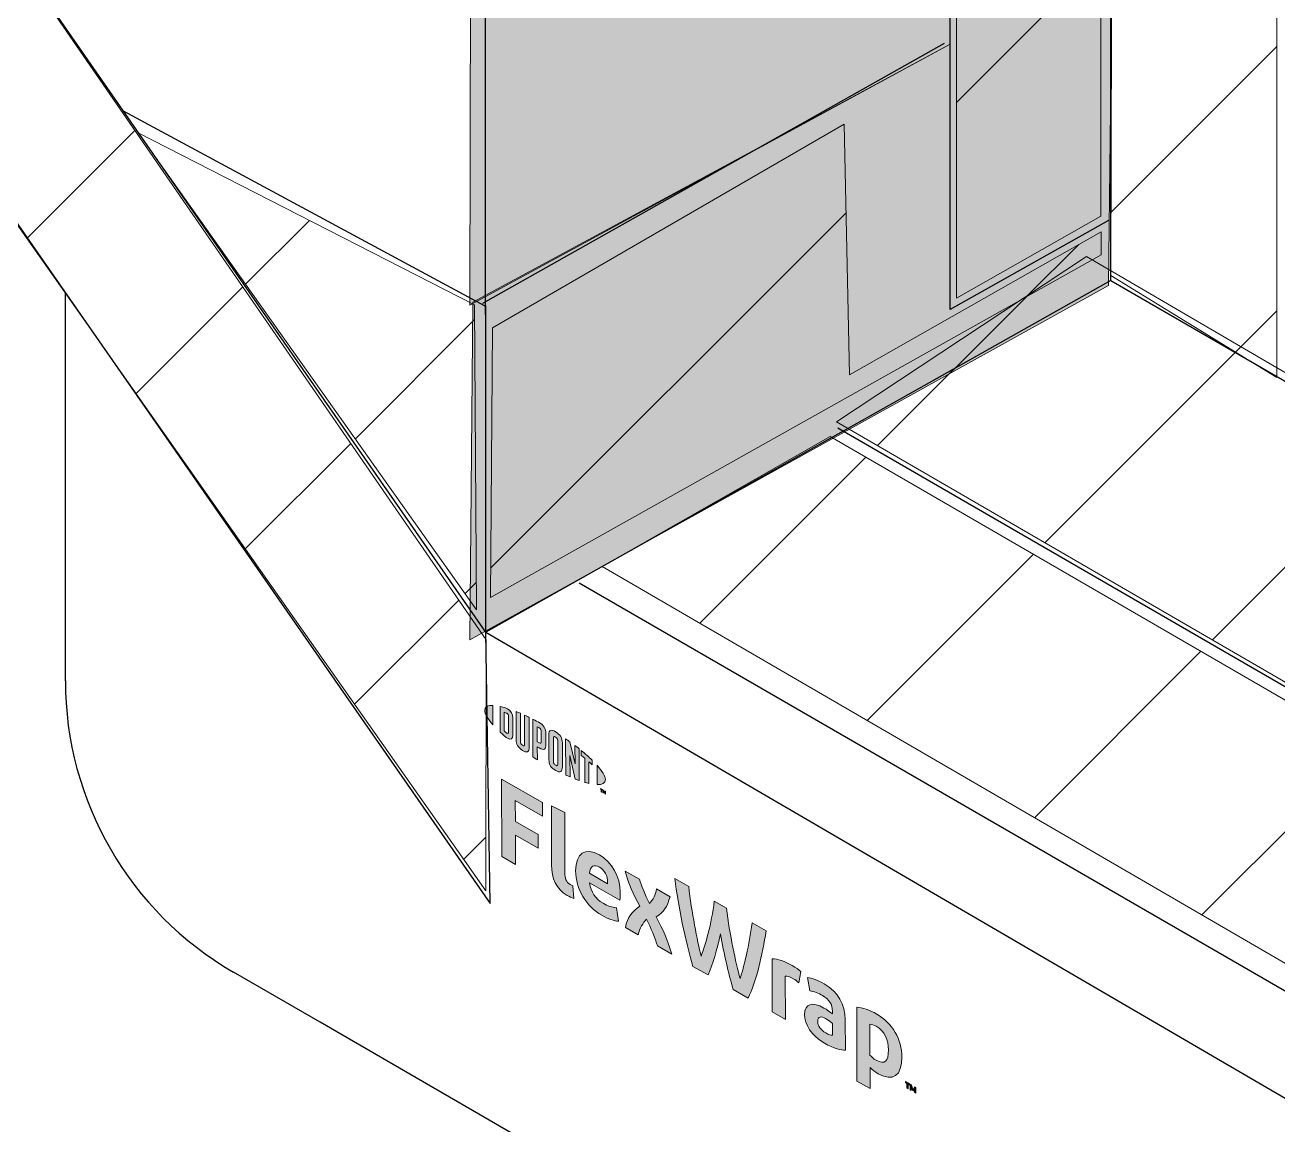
# Model space of a CAD drawing. Extents: x -1279 to 5791, y -3809 to 1769.
# Drawn here: x 4309.8 to 4376.8, y -2836.9 to -2778.1 of the extents above; entities that cross this region are included whole.
import ezdxf

# ---------------------------------------------------------------- set-up
doc = ezdxf.new("R2010")
doc.units = 0
doc.header["$MEASUREMENT"] = 0
for name, color, linetype, lineweight in [('G-ANNO-TTLB', 7, 'Continuous', 0), ('Layer 12', 7, 'Continuous', 0), ('TYVEK', 7, 'Continuous', 0)]:
    doc.layers.add(name, color=color, linetype=linetype, lineweight=lineweight)
pattern_1 = [(45, (0, 0), (-7.071067, 7.071069), [])]

# ---------------------------------------------------------------- blocks, each defined once
blk = doc.blocks.new('Block_142')
at = {"layer": 'TYVEK', "color": 4, "lineweight": 25, "true_color": 0x00ffff}
for points in [[(4354.177, -2781.933)], [(4334.355, -2793.095)]]:
    blk.add_lwpolyline(points, dxfattribs=at)
blk = doc.blocks.new('Block_143')
at = {"layer": 'TYVEK', "color": 4, "lineweight": 25, "true_color": 0x00ffff}
for points in [[(4367.816, -2788.654)], [(4354.177, -2796.335)]]:
    blk.add_lwpolyline(points, dxfattribs=at)
blk = doc.blocks.new('Block_161')
at = {"layer": 'TYVEK', "color": 4, "lineweight": 25, "true_color": 0x00ffff}
blk.add_lwpolyline([(4354.177, -2796.336)], dxfattribs=at)
blk = doc.blocks.new('Block_236')
at = {"layer": 'TYVEK', "true_color": 0x003b71, "transparency": 33554687}
h = blk.add_hatch(color=156, dxfattribs=at)
h.dxf.hatch_style = 2
edge = h.paths.add_edge_path()
edge.add_spline(control_points=[(4335.253, -2822.549), (4335.253, -2822.549), (4335.243, -2818.408), (4335.243, -2818.408), (4335.243, -2818.408), (4337.429, -2819.663), (4337.429, -2819.663), (4337.429, -2819.663), (4337.431, -2820.384), (4337.431, -2820.384), (4337.431, -2820.384), (4335.979, -2819.551), (4335.979, -2819.551), (4335.979, -2819.551), (4335.981, -2820.675), (4335.981, -2820.675), (4335.981, -2820.675), (4337.202, -2821.376), (4337.202, -2821.376), (4337.202, -2821.376), (4337.204, -2822.097), (4337.204, -2822.097), (4337.204, -2822.097), (4335.983, -2821.396), (4335.983, -2821.396), (4335.983, -2821.396), (4335.987, -2822.97), (4335.987, -2822.97), (4335.987, -2822.97), (4335.253, -2822.549), (4335.253, -2822.549)], knot_values=[0, 0, 0, 0, 1, 1, 1, 2, 2, 2, 3, 3, 3, 4, 4, 4, 5, 5, 5, 6, 6, 6, 7, 7, 7, 8, 8, 8, 9, 9, 9, 10, 10, 10, 10], degree=3, periodic=0)
h = blk.add_hatch(color=156, dxfattribs=at)
h.dxf.hatch_style = 2
edge = h.paths.add_edge_path()
edge.add_spline(control_points=[(4338.626, -2823.392), (4338.627, -2823.712), (4338.699, -2823.925), (4338.905, -2824.042), (4338.956, -2824.072), (4339.007, -2824.095), (4339.053, -2824.11), (4339.053, -2824.11), (4339.106, -2824.784), (4339.106, -2824.784), (4339.009, -2824.752), (4338.85, -2824.684), (4338.747, -2824.625), (4338.157, -2824.287), (4337.92, -2823.708), (4337.918, -2822.998), (4337.918, -2822.998), (4337.911, -2819.839), (4337.911, -2819.839), (4337.911, -2819.839), (4338.619, -2820.198), (4338.619, -2820.198), (4338.619, -2820.198), (4338.626, -2823.392), (4338.626, -2823.392)], knot_values=[0, 0, 0, 0, 1, 1, 1, 2, 2, 2, 3, 3, 3, 4, 4, 4, 5, 5, 5, 6, 6, 6, 7, 7, 7, 8, 8, 8, 8], degree=3, periodic=0)
h = blk.add_hatch(color=156, dxfattribs=at)
h.dxf.hatch_style = 2
edge = h.paths.add_edge_path()
edge.add_spline(control_points=[(4339.938, -2823.442), (4339.938, -2823.442), (4340.913, -2824.002), (4340.913, -2824.002), (4340.913, -2824.002), (4340.913, -2823.931), (4340.913, -2823.931), (4340.912, -2823.6), (4340.757, -2823.269), (4340.475, -2823.107), (4340.178, -2822.936), (4339.983, -2823.067), (4339.938, -2823.442)], knot_values=[0, 0, 0, 0, 1, 1, 1, 2, 2, 2, 3, 3, 3, 4, 4, 4, 4], degree=3, periodic=0)
edge = h.paths.add_edge_path()
edge.add_spline(control_points=[(4341.497, -2826.003), (4341.271, -2825.992), (4340.938, -2825.883), (4340.599, -2825.689), (4339.773, -2825.214), (4339.207, -2824.287), (4339.205, -2823.305), (4339.203, -2822.365), (4339.719, -2822.023), (4340.474, -2822.456), (4341.146, -2822.842), (4341.588, -2823.645), (4341.59, -2824.438), (4341.59, -2824.616), (4341.581, -2824.763), (4341.571, -2824.876), (4341.571, -2824.876), (4339.949, -2823.945), (4339.949, -2823.945), (4340.017, -2824.457), (4340.259, -2824.808), (4340.669, -2825.044), (4340.921, -2825.188), (4341.162, -2825.261), (4341.382, -2825.282), (4341.382, -2825.282), (4341.497, -2826.003), (4341.497, -2826.003)], knot_values=[0, 0, 0, 0, 1, 1, 1, 2, 2, 2, 3, 3, 3, 4, 4, 4, 5, 5, 5, 6, 6, 6, 7, 7, 7, 8, 8, 8, 9, 9, 9, 9], degree=3, periodic=0)
h = blk.add_hatch(color=156, dxfattribs=at)
h.dxf.hatch_style = 2
edge = h.paths.add_edge_path()
edge.add_spline(control_points=[(4342.637, -2825.204), (4342.292, -2824.569), (4342.019, -2824.005), (4341.859, -2823.322), (4341.859, -2823.322), (4342.623, -2823.761), (4342.623, -2823.761), (4342.691, -2824.066), (4342.917, -2824.597), (4343.144, -2825.064), (4343.333, -2824.848), (4343.496, -2824.593), (4343.531, -2824.282), (4343.531, -2824.282), (4344.249, -2824.695), (4344.249, -2824.695), (4344.118, -2825.233), (4343.893, -2825.536), (4343.509, -2825.77), (4343.88, -2826.461), (4344.132, -2827.02), (4344.344, -2827.768), (4344.344, -2827.768), (4343.58, -2827.329), (4343.58, -2827.329), (4343.471, -2826.936), (4343.214, -2826.345), (4342.997, -2825.896), (4342.803, -2826.109), (4342.619, -2826.358), (4342.548, -2826.737), (4342.548, -2826.737), (4341.861, -2826.342), (4341.861, -2826.342), (4341.988, -2825.801), (4342.228, -2825.466), (4342.637, -2825.204)], knot_values=[0, 0, 0, 0, 1, 1, 1, 2, 2, 2, 3, 3, 3, 4, 4, 4, 5, 5, 5, 6, 6, 6, 7, 7, 7, 8, 8, 8, 9, 9, 9, 10, 10, 10, 11, 11, 11, 12, 12, 12, 12], degree=3, periodic=0)
h = blk.add_hatch(color=156, dxfattribs=at)
h.dxf.hatch_style = 2
edge = h.paths.add_edge_path()
edge.add_spline(control_points=[(4348.638, -2826.098), (4348.638, -2826.098), (4349.387, -2826.528), (4349.387, -2826.528), (4349.196, -2827.794), (4348.861, -2829.227), (4348.428, -2830.112), (4348.428, -2830.112), (4347.622, -2829.65), (4347.622, -2829.65), (4347.369, -2828.766), (4347.141, -2827.767), (4346.949, -2826.688), (4346.756, -2827.546), (4346.538, -2828.289), (4346.283, -2828.881), (4346.283, -2828.881), (4345.478, -2828.419), (4345.478, -2828.419), (4345.065, -2827.047), (4344.696, -2825.211), (4344.503, -2823.724), (4344.503, -2823.724), (4345.247, -2824.151), (4345.247, -2824.151), (4345.409, -2825.491), (4345.7, -2827.057), (4345.912, -2827.87), (4346.131, -2827.305), (4346.471, -2826.142), (4346.617, -2824.937), (4346.617, -2824.937), (4347.274, -2825.314), (4347.274, -2825.314), (4347.431, -2826.692), (4347.767, -2828.244), (4347.995, -2829.066), (4348.198, -2828.492), (4348.487, -2827.258), (4348.638, -2826.098)], knot_values=[0, 0, 0, 0, 1, 1, 1, 2, 2, 2, 3, 3, 3, 4, 4, 4, 5, 5, 5, 6, 6, 6, 7, 7, 7, 8, 8, 8, 9, 9, 9, 10, 10, 10, 11, 11, 11, 12, 12, 12, 13, 13, 13, 13], degree=3, periodic=0)
h = blk.add_hatch(color=156, dxfattribs=at)
h.dxf.hatch_style = 2
edge = h.paths.add_edge_path()
edge.add_spline(control_points=[(4350.78, -2828.373), (4350.965, -2828.479), (4351.139, -2828.603), (4351.242, -2828.691), (4351.242, -2828.691), (4351.141, -2829.301), (4351.141, -2829.301), (4351.054, -2829.215), (4350.946, -2829.142), (4350.838, -2829.08), (4350.648, -2828.971), (4350.52, -2828.939), (4350.413, -2828.936), (4350.413, -2828.936), (4350.418, -2831.255), (4350.418, -2831.255), (4350.418, -2831.255), (4349.71, -2830.848), (4349.71, -2830.848), (4349.71, -2830.848), (4349.703, -2828.015), (4349.703, -2828.015), (4349.98, -2828.014), (4350.411, -2828.161), (4350.78, -2828.373)], knot_values=[0, 0, 0, 0, 1, 1, 1, 2, 2, 2, 3, 3, 3, 4, 4, 4, 5, 5, 5, 6, 6, 6, 7, 7, 7, 8, 8, 8, 8], degree=3, periodic=0)
h = blk.add_hatch(color=156, dxfattribs=at)
h.dxf.hatch_style = 2
edge = h.paths.add_edge_path()
edge.add_spline(control_points=[(4352.936, -2832.104), (4352.936, -2832.104), (4352.934, -2831.471), (4352.934, -2831.471), (4352.816, -2831.373), (4352.693, -2831.285), (4352.57, -2831.214), (4352.334, -2831.079), (4352.149, -2831.079), (4352.15, -2831.357), (4352.151, -2831.606), (4352.305, -2831.824), (4352.577, -2831.98), (4352.731, -2832.069), (4352.859, -2832.107), (4352.936, -2832.104)], knot_values=[0, 0, 0, 0, 1, 1, 1, 2, 2, 2, 3, 3, 3, 4, 4, 4, 5, 5, 5, 5], degree=3, periodic=0)
edge = h.paths.add_edge_path()
edge.add_spline(control_points=[(4352.506, -2832.525), (4351.804, -2832.121), (4351.449, -2831.522), (4351.447, -2830.989), (4351.446, -2830.404), (4351.861, -2830.299), (4352.476, -2830.646), (4352.62, -2830.729), (4352.805, -2830.859), (4352.933, -2830.956), (4352.933, -2830.956), (4352.933, -2830.814), (4352.933, -2830.814), (4352.932, -2830.453), (4352.752, -2830.179), (4352.408, -2829.981), (4352.182, -2829.852), (4351.941, -2829.755), (4351.731, -2829.734), (4351.731, -2829.734), (4351.601, -2829.022), (4351.601, -2829.022), (4351.822, -2829.042), (4352.175, -2829.174), (4352.488, -2829.354), (4353.243, -2829.787), (4353.618, -2830.463), (4353.62, -2831.262), (4353.62, -2831.262), (4353.624, -2832.906), (4353.624, -2832.906), (4353.414, -2832.91), (4353.019, -2832.819), (4352.506, -2832.525)], knot_values=[0, 0, 0, 0, 1, 1, 1, 2, 2, 2, 3, 3, 3, 4, 4, 4, 5, 5, 5, 6, 6, 6, 7, 7, 7, 8, 8, 8, 9, 9, 9, 10, 10, 10, 11, 11, 11, 11], degree=3, periodic=0)
h = blk.add_hatch(color=156, dxfattribs=at)
h.dxf.hatch_style = 2
edge = h.paths.add_edge_path()
edge.add_spline(control_points=[(4355.27, -2833.438), (4355.721, -2833.697), (4355.931, -2833.498), (4355.929, -2832.889), (4355.928, -2832.357), (4355.732, -2831.89), (4355.265, -2831.622), (4355.137, -2831.548), (4355.045, -2831.525), (4354.937, -2831.51), (4354.937, -2831.51), (4354.941, -2833.166), (4354.941, -2833.166), (4355.039, -2833.27), (4355.121, -2833.352), (4355.27, -2833.438)], knot_values=[0, 0, 0, 0, 1, 1, 1, 2, 2, 2, 3, 3, 3, 4, 4, 4, 5, 5, 5, 5], degree=3, periodic=0)
edge = h.paths.add_edge_path()
edge.add_spline(control_points=[(4355.374, -2834.159), (4355.195, -2834.056), (4355.071, -2833.962), (4354.943, -2833.835), (4354.943, -2833.835), (4354.946, -2834.959), (4354.946, -2834.959), (4354.946, -2834.959), (4354.243, -2834.555), (4354.243, -2834.555), (4354.243, -2834.555), (4354.233, -2830.61), (4354.233, -2830.61), (4354.525, -2830.624), (4354.936, -2830.759), (4355.3, -2830.968), (4356.141, -2831.451), (4356.645, -2832.331), (4356.648, -2833.278), (4356.65, -2834.248), (4356.174, -2834.619), (4355.374, -2834.159)], knot_values=[0, 0, 0, 0, 1, 1, 1, 2, 2, 2, 3, 3, 3, 4, 4, 4, 5, 5, 5, 6, 6, 6, 7, 7, 7, 7], degree=3, periodic=0)
h = blk.add_hatch(color=156, dxfattribs=at)
h.dxf.hatch_style = 2
edge = h.paths.add_edge_path()
edge.add_spline(control_points=[(4357.156, -2834.764), (4357.182, -2834.852), (4357.207, -2834.918), (4357.238, -2834.989), (4357.268, -2834.953), (4357.289, -2834.913), (4357.315, -2834.855), (4357.315, -2834.855), (4357.388, -2834.898), (4357.388, -2834.898), (4357.388, -2834.898), (4357.389, -2835.204), (4357.389, -2835.204), (4357.389, -2835.204), (4357.325, -2835.167), (4357.325, -2835.167), (4357.325, -2835.167), (4357.324, -2835.026), (4357.324, -2835.026), (4357.324, -2835.026), (4357.328, -2834.98), (4357.328, -2834.98), (4357.307, -2835.014), (4357.282, -2835.048), (4357.261, -2835.074), (4357.261, -2835.074), (4357.212, -2835.046), (4357.212, -2835.046), (4357.19, -2834.994), (4357.165, -2834.93), (4357.143, -2834.871), (4357.143, -2834.871), (4357.147, -2834.924), (4357.147, -2834.924), (4357.147, -2834.924), (4357.147, -2835.065), (4357.147, -2835.065), (4357.147, -2835.065), (4357.083, -2835.028), (4357.083, -2835.028), (4357.083, -2835.028), (4357.082, -2834.722), (4357.082, -2834.722), (4357.082, -2834.722), (4357.156, -2834.764), (4357.156, -2834.764)], knot_values=[0, 0, 0, 0, 1, 1, 1, 2, 2, 2, 3, 3, 3, 4, 4, 4, 5, 5, 5, 6, 6, 6, 7, 7, 7, 8, 8, 8, 9, 9, 9, 10, 10, 10, 11, 11, 11, 12, 12, 12, 13, 13, 13, 14, 14, 14, 15, 15, 15, 15], degree=3, periodic=0)
edge = h.paths.add_edge_path()
edge.add_spline(control_points=[(4356.91, -2834.691), (4356.91, -2834.691), (4356.838, -2834.65), (4356.838, -2834.65), (4356.838, -2834.65), (4356.838, -2834.582), (4356.838, -2834.582), (4356.838, -2834.582), (4357.053, -2834.705), (4357.053, -2834.705), (4357.053, -2834.705), (4357.053, -2834.773), (4357.053, -2834.773), (4357.053, -2834.773), (4356.981, -2834.732), (4356.981, -2834.732), (4356.981, -2834.732), (4356.982, -2834.97), (4356.982, -2834.97), (4356.982, -2834.97), (4356.91, -2834.929), (4356.91, -2834.929), (4356.91, -2834.929), (4356.91, -2834.691), (4356.91, -2834.691)], knot_values=[0, 0, 0, 0, 1, 1, 1, 2, 2, 2, 3, 3, 3, 4, 4, 4, 5, 5, 5, 6, 6, 6, 7, 7, 7, 8, 8, 8, 8], degree=3, periodic=0)
at = {"layer": 'TYVEK'}
for points, knots in [([(4335.253, -2822.549), (4335.253, -2822.549), (4335.243, -2818.408), (4335.243, -2818.408), (4335.243, -2818.408), (4337.429, -2819.663), (4337.429, -2819.663), (4337.429, -2819.663), (4337.431, -2820.384), (4337.431, -2820.384), (4337.431, -2820.384), (4335.979, -2819.551), (4335.979, -2819.551), (4335.979, -2819.551), (4335.981, -2820.675), (4335.981, -2820.675), (4335.981, -2820.675), (4337.202, -2821.376), (4337.202, -2821.376), (4337.202, -2821.376), (4337.204, -2822.097), (4337.204, -2822.097), (4337.204, -2822.097), (4335.983, -2821.396), (4335.983, -2821.396), (4335.983, -2821.396), (4335.987, -2822.97), (4335.987, -2822.97), (4335.987, -2822.97), (4335.253, -2822.549), (4335.253, -2822.549)], [0, 0, 0, 0, 1, 1, 1, 2, 2, 2, 3, 3, 3, 4, 4, 4, 5, 5, 5, 6, 6, 6, 7, 7, 7, 8, 8, 8, 9, 9, 9, 10, 10, 10, 10]), ([(4338.626, -2823.392), (4338.627, -2823.712), (4338.699, -2823.925), (4338.905, -2824.042), (4338.956, -2824.072), (4339.007, -2824.095), (4339.053, -2824.11), (4339.053, -2824.11), (4339.106, -2824.784), (4339.106, -2824.784), (4339.009, -2824.752), (4338.85, -2824.684), (4338.747, -2824.625), (4338.157, -2824.287), (4337.92, -2823.708), (4337.918, -2822.998), (4337.918, -2822.998), (4337.911, -2819.839), (4337.911, -2819.839), (4337.911, -2819.839), (4338.619, -2820.198), (4338.619, -2820.198), (4338.619, -2820.198), (4338.626, -2823.392), (4338.626, -2823.392)], [0, 0, 0, 0, 1, 1, 1, 2, 2, 2, 3, 3, 3, 4, 4, 4, 5, 5, 5, 6, 6, 6, 7, 7, 7, 8, 8, 8, 8]), ([(4341.497, -2826.003), (4341.271, -2825.992), (4340.938, -2825.883), (4340.599, -2825.689), (4339.773, -2825.214), (4339.207, -2824.287), (4339.205, -2823.305), (4339.203, -2822.365), (4339.719, -2822.023), (4340.474, -2822.456), (4341.146, -2822.842), (4341.588, -2823.645), (4341.59, -2824.438), (4341.59, -2824.616), (4341.581, -2824.763), (4341.571, -2824.876), (4341.571, -2824.876), (4339.949, -2823.945), (4339.949, -2823.945), (4340.017, -2824.457), (4340.259, -2824.808), (4340.669, -2825.044), (4340.921, -2825.188), (4341.162, -2825.261), (4341.382, -2825.282), (4341.382, -2825.282), (4341.497, -2826.003), (4341.497, -2826.003)], [0, 0, 0, 0, 1, 1, 1, 2, 2, 2, 3, 3, 3, 4, 4, 4, 5, 5, 5, 6, 6, 6, 7, 7, 7, 8, 8, 8, 9, 9, 9, 9]), ([(4339.938, -2823.442), (4339.938, -2823.442), (4340.913, -2824.002), (4340.913, -2824.002), (4340.913, -2824.002), (4340.913, -2823.931), (4340.913, -2823.931), (4340.912, -2823.6), (4340.757, -2823.269), (4340.475, -2823.107), (4340.178, -2822.936), (4339.983, -2823.067), (4339.938, -2823.442)], [0, 0, 0, 0, 1, 1, 1, 2, 2, 2, 3, 3, 3, 4, 4, 4, 4]), ([(4342.637, -2825.204), (4342.292, -2824.569), (4342.019, -2824.005), (4341.859, -2823.322), (4341.859, -2823.322), (4342.623, -2823.761), (4342.623, -2823.761), (4342.691, -2824.066), (4342.917, -2824.597), (4343.144, -2825.064), (4343.333, -2824.848), (4343.496, -2824.593), (4343.531, -2824.282), (4343.531, -2824.282), (4344.249, -2824.695), (4344.249, -2824.695), (4344.118, -2825.233), (4343.893, -2825.536), (4343.509, -2825.77), (4343.88, -2826.461), (4344.132, -2827.02), (4344.344, -2827.768), (4344.344, -2827.768), (4343.58, -2827.329), (4343.58, -2827.329), (4343.471, -2826.936), (4343.214, -2826.345), (4342.997, -2825.896), (4342.803, -2826.109), (4342.619, -2826.358), (4342.548, -2826.737), (4342.548, -2826.737), (4341.861, -2826.342), (4341.861, -2826.342), (4341.988, -2825.801), (4342.228, -2825.466), (4342.637, -2825.204)], [0, 0, 0, 0, 1, 1, 1, 2, 2, 2, 3, 3, 3, 4, 4, 4, 5, 5, 5, 6, 6, 6, 7, 7, 7, 8, 8, 8, 9, 9, 9, 10, 10, 10, 11, 11, 11, 12, 12, 12, 12]), ([(4348.638, -2826.098), (4348.638, -2826.098), (4349.387, -2826.528), (4349.387, -2826.528), (4349.196, -2827.794), (4348.861, -2829.227), (4348.428, -2830.112), (4348.428, -2830.112), (4347.622, -2829.65), (4347.622, -2829.65), (4347.369, -2828.766), (4347.141, -2827.767), (4346.949, -2826.688), (4346.756, -2827.546), (4346.538, -2828.289), (4346.283, -2828.881), (4346.283, -2828.881), (4345.478, -2828.419), (4345.478, -2828.419), (4345.065, -2827.047), (4344.696, -2825.211), (4344.503, -2823.724), (4344.503, -2823.724), (4345.247, -2824.151), (4345.247, -2824.151), (4345.409, -2825.491), (4345.7, -2827.057), (4345.912, -2827.87), (4346.131, -2827.305), (4346.471, -2826.142), (4346.617, -2824.937), (4346.617, -2824.937), (4347.274, -2825.314), (4347.274, -2825.314), (4347.431, -2826.692), (4347.767, -2828.244), (4347.995, -2829.066), (4348.198, -2828.492), (4348.487, -2827.258), (4348.638, -2826.098)], [0, 0, 0, 0, 1, 1, 1, 2, 2, 2, 3, 3, 3, 4, 4, 4, 5, 5, 5, 6, 6, 6, 7, 7, 7, 8, 8, 8, 9, 9, 9, 10, 10, 10, 11, 11, 11, 12, 12, 12, 13, 13, 13, 13]), ([(4350.78, -2828.373), (4350.965, -2828.479), (4351.139, -2828.603), (4351.242, -2828.691), (4351.242, -2828.691), (4351.141, -2829.301), (4351.141, -2829.301), (4351.054, -2829.215), (4350.946, -2829.142), (4350.838, -2829.08), (4350.648, -2828.971), (4350.52, -2828.939), (4350.413, -2828.936), (4350.413, -2828.936), (4350.418, -2831.255), (4350.418, -2831.255), (4350.418, -2831.255), (4349.71, -2830.848), (4349.71, -2830.848), (4349.71, -2830.848), (4349.703, -2828.015), (4349.703, -2828.015), (4349.98, -2828.014), (4350.411, -2828.161), (4350.78, -2828.373)], [0, 0, 0, 0, 1, 1, 1, 2, 2, 2, 3, 3, 3, 4, 4, 4, 5, 5, 5, 6, 6, 6, 7, 7, 7, 8, 8, 8, 8]), ([(4352.506, -2832.525), (4351.804, -2832.121), (4351.449, -2831.522), (4351.447, -2830.989), (4351.446, -2830.404), (4351.861, -2830.299), (4352.476, -2830.646), (4352.62, -2830.729), (4352.805, -2830.859), (4352.933, -2830.956), (4352.933, -2830.956), (4352.933, -2830.814), (4352.933, -2830.814), (4352.932, -2830.453), (4352.752, -2830.179), (4352.408, -2829.981), (4352.182, -2829.852), (4351.941, -2829.755), (4351.731, -2829.734), (4351.731, -2829.734), (4351.601, -2829.022), (4351.601, -2829.022), (4351.822, -2829.042), (4352.175, -2829.174), (4352.488, -2829.354), (4353.243, -2829.787), (4353.618, -2830.463), (4353.62, -2831.262), (4353.62, -2831.262), (4353.624, -2832.906), (4353.624, -2832.906), (4353.414, -2832.91), (4353.019, -2832.819), (4352.506, -2832.525)], [0, 0, 0, 0, 1, 1, 1, 2, 2, 2, 3, 3, 3, 4, 4, 4, 5, 5, 5, 6, 6, 6, 7, 7, 7, 8, 8, 8, 9, 9, 9, 10, 10, 10, 11, 11, 11, 11]), ([(4355.374, -2834.159), (4355.195, -2834.056), (4355.071, -2833.962), (4354.943, -2833.835), (4354.943, -2833.835), (4354.946, -2834.959), (4354.946, -2834.959), (4354.946, -2834.959), (4354.243, -2834.555), (4354.243, -2834.555), (4354.243, -2834.555), (4354.233, -2830.61), (4354.233, -2830.61), (4354.525, -2830.624), (4354.936, -2830.759), (4355.3, -2830.968), (4356.141, -2831.451), (4356.645, -2832.331), (4356.648, -2833.278), (4356.65, -2834.248), (4356.174, -2834.619), (4355.374, -2834.159)], [0, 0, 0, 0, 1, 1, 1, 2, 2, 2, 3, 3, 3, 4, 4, 4, 5, 5, 5, 6, 6, 6, 7, 7, 7, 7]), ([(4352.936, -2832.104), (4352.936, -2832.104), (4352.934, -2831.471), (4352.934, -2831.471), (4352.816, -2831.373), (4352.693, -2831.285), (4352.57, -2831.214), (4352.334, -2831.079), (4352.149, -2831.079), (4352.15, -2831.357), (4352.151, -2831.606), (4352.305, -2831.824), (4352.577, -2831.98), (4352.731, -2832.069), (4352.859, -2832.107), (4352.936, -2832.104)], [0, 0, 0, 0, 1, 1, 1, 2, 2, 2, 3, 3, 3, 4, 4, 4, 5, 5, 5, 5]), ([(4355.27, -2833.438), (4355.721, -2833.697), (4355.931, -2833.498), (4355.929, -2832.889), (4355.928, -2832.357), (4355.732, -2831.89), (4355.265, -2831.622), (4355.137, -2831.548), (4355.045, -2831.525), (4354.937, -2831.51), (4354.937, -2831.51), (4354.941, -2833.166), (4354.941, -2833.166), (4355.039, -2833.27), (4355.121, -2833.352), (4355.27, -2833.438)], [0, 0, 0, 0, 1, 1, 1, 2, 2, 2, 3, 3, 3, 4, 4, 4, 5, 5, 5, 5]), ([(4356.91, -2834.691), (4356.91, -2834.691), (4356.838, -2834.65), (4356.838, -2834.65), (4356.838, -2834.65), (4356.838, -2834.582), (4356.838, -2834.582), (4356.838, -2834.582), (4357.053, -2834.705), (4357.053, -2834.705), (4357.053, -2834.705), (4357.053, -2834.773), (4357.053, -2834.773), (4357.053, -2834.773), (4356.981, -2834.732), (4356.981, -2834.732), (4356.981, -2834.732), (4356.982, -2834.97), (4356.982, -2834.97), (4356.982, -2834.97), (4356.91, -2834.929), (4356.91, -2834.929), (4356.91, -2834.929), (4356.91, -2834.691), (4356.91, -2834.691)], [0, 0, 0, 0, 1, 1, 1, 2, 2, 2, 3, 3, 3, 4, 4, 4, 5, 5, 5, 6, 6, 6, 7, 7, 7, 8, 8, 8, 8]), ([(4357.156, -2834.764), (4357.182, -2834.852), (4357.207, -2834.918), (4357.238, -2834.989), (4357.268, -2834.953), (4357.289, -2834.913), (4357.315, -2834.855), (4357.315, -2834.855), (4357.388, -2834.898), (4357.388, -2834.898), (4357.388, -2834.898), (4357.389, -2835.204), (4357.389, -2835.204), (4357.389, -2835.204), (4357.325, -2835.167), (4357.325, -2835.167), (4357.325, -2835.167), (4357.324, -2835.026), (4357.324, -2835.026), (4357.324, -2835.026), (4357.328, -2834.98), (4357.328, -2834.98), (4357.307, -2835.014), (4357.282, -2835.048), (4357.261, -2835.074), (4357.261, -2835.074), (4357.212, -2835.046), (4357.212, -2835.046), (4357.19, -2834.994), (4357.165, -2834.93), (4357.143, -2834.871), (4357.143, -2834.871), (4357.147, -2834.924), (4357.147, -2834.924), (4357.147, -2834.924), (4357.147, -2835.065), (4357.147, -2835.065), (4357.147, -2835.065), (4357.083, -2835.028), (4357.083, -2835.028), (4357.083, -2835.028), (4357.082, -2834.722), (4357.082, -2834.722), (4357.082, -2834.722), (4357.156, -2834.764), (4357.156, -2834.764)], [0, 0, 0, 0, 1, 1, 1, 2, 2, 2, 3, 3, 3, 4, 4, 4, 5, 5, 5, 6, 6, 6, 7, 7, 7, 8, 8, 8, 9, 9, 9, 10, 10, 10, 11, 11, 11, 12, 12, 12, 13, 13, 13, 14, 14, 14, 15, 15, 15, 15])]:
    blk.add_open_spline(points, degree=3, knots=knots, dxfattribs=at)
blk = doc.blocks.new('Block_237')
at = {"layer": 'TYVEK', "true_color": 0x003b71, "transparency": 33554687}
h = blk.add_hatch(color=156, dxfattribs=at)
h.dxf.hatch_style = 2
edge = h.paths.add_edge_path()
edge.add_spline(control_points=[(4334.341, -2814.729), (4334.341, -2814.92), (4334.502, -2815.19), (4334.782, -2815.504), (4334.782, -2815.504), (4334.78, -2814.464), (4334.78, -2814.464), (4334.5, -2814.456), (4334.341, -2814.541), (4334.341, -2814.729)], knot_values=[0, 0, 0, 0, 1, 1, 1, 2, 2, 2, 3, 3, 3, 3], degree=3, periodic=0)
h = blk.add_hatch(color=156, dxfattribs=at)
h.dxf.hatch_style = 2
edge = h.paths.add_edge_path()
edge.add_spline(control_points=[(4335.622, -2815.889), (4335.622, -2815.969), (4335.581, -2815.972), (4335.531, -2815.943), (4335.493, -2815.921), (4335.433, -2815.871), (4335.384, -2815.827), (4335.384, -2815.827), (4335.382, -2814.833), (4335.382, -2814.833), (4335.43, -2814.847), (4335.49, -2814.865), (4335.529, -2814.887), (4335.578, -2814.915), (4335.62, -2814.966), (4335.62, -2815.045), (4335.62, -2815.045), (4335.622, -2815.889), (4335.622, -2815.889)], knot_values=[0, 0, 0, 0, 1, 1, 1, 2, 2, 2, 3, 3, 3, 4, 4, 4, 5, 5, 5, 6, 6, 6, 6], degree=3, periodic=0)
edge = h.paths.add_edge_path()
edge.add_spline(control_points=[(4335.561, -2814.646), (4335.483, -2814.601), (4335.37, -2814.563), (4335.166, -2814.518), (4335.166, -2814.518), (4335.17, -2815.896), (4335.17, -2815.896), (4335.349, -2816.062), (4335.486, -2816.177), (4335.564, -2816.222), (4335.745, -2816.325), (4335.846, -2816.257), (4335.845, -2816.053), (4335.845, -2816.053), (4335.843, -2815.138), (4335.843, -2815.138), (4335.842, -2814.934), (4335.741, -2814.749), (4335.561, -2814.646)], knot_values=[0, 0, 0, 0, 1, 1, 1, 2, 2, 2, 3, 3, 3, 4, 4, 4, 5, 5, 5, 6, 6, 6, 6], degree=3, periodic=0)
h = blk.add_hatch(color=156, dxfattribs=at)
h.dxf.hatch_style = 2
edge = h.paths.add_edge_path()
edge.add_spline(control_points=[(4336.473, -2816.539), (4336.473, -2816.619), (4336.449, -2816.656), (4336.363, -2816.594), (4336.278, -2816.533), (4336.255, -2816.479), (4336.255, -2816.385), (4336.255, -2816.385), (4336.251, -2814.885), (4336.251, -2814.885), (4336.195, -2814.86), (4336.07, -2814.808), (4336.016, -2814.786), (4336.016, -2814.786), (4336.02, -2816.302), (4336.02, -2816.302), (4336.02, -2816.545), (4336.122, -2816.697), (4336.364, -2816.868), (4336.585, -2817.024), (4336.719, -2816.973), (4336.719, -2816.704), (4336.719, -2816.704), (4336.715, -2815.102), (4336.715, -2815.102), (4336.669, -2815.078), (4336.518, -2815.006), (4336.469, -2814.984), (4336.469, -2814.984), (4336.473, -2816.539), (4336.473, -2816.539)], knot_values=[0, 0, 0, 0, 1, 1, 1, 2, 2, 2, 3, 3, 3, 4, 4, 4, 5, 5, 5, 6, 6, 6, 7, 7, 7, 8, 8, 8, 9, 9, 9, 10, 10, 10, 10], degree=3, periodic=0)
h = blk.add_hatch(color=156, dxfattribs=at)
h.dxf.hatch_style = 2
edge = h.paths.add_edge_path()
edge.add_spline(control_points=[(4337.368, -2816.395), (4337.368, -2816.482), (4337.342, -2816.511), (4337.242, -2816.453), (4337.242, -2816.453), (4337.155, -2816.404), (4337.155, -2816.404), (4337.155, -2816.404), (4337.153, -2815.608), (4337.153, -2815.608), (4337.192, -2815.627), (4337.212, -2815.639), (4337.235, -2815.652), (4337.343, -2815.714), (4337.366, -2815.774), (4337.366, -2815.863), (4337.366, -2815.863), (4337.368, -2816.395), (4337.368, -2816.395)], knot_values=[0, 0, 0, 0, 1, 1, 1, 2, 2, 2, 3, 3, 3, 4, 4, 4, 5, 5, 5, 6, 6, 6, 6], degree=3, periodic=0)
edge = h.paths.add_edge_path()
edge.add_spline(control_points=[(4337.249, -2815.378), (4337.206, -2815.354), (4337.05, -2815.271), (4336.907, -2815.198), (4336.907, -2815.198), (4336.912, -2817.216), (4336.912, -2817.216), (4336.96, -2817.247), (4337.089, -2817.328), (4337.158, -2817.37), (4337.158, -2817.37), (4337.156, -2816.685), (4337.156, -2816.685), (4337.156, -2816.685), (4337.252, -2816.74), (4337.252, -2816.74), (4337.51, -2816.887), (4337.617, -2816.815), (4337.616, -2816.559), (4337.616, -2816.559), (4337.615, -2815.964), (4337.615, -2815.964), (4337.614, -2815.713), (4337.493, -2815.519), (4337.249, -2815.378)], knot_values=[0, 0, 0, 0, 1, 1, 1, 2, 2, 2, 3, 3, 3, 4, 4, 4, 5, 5, 5, 6, 6, 6, 7, 7, 7, 8, 8, 8, 8], degree=3, periodic=0)
h = blk.add_hatch(color=156, dxfattribs=at)
h.dxf.hatch_style = 2
edge = h.paths.add_edge_path()
edge.add_spline(control_points=[(4338.248, -2817.604), (4338.248, -2817.684), (4338.225, -2817.712), (4338.138, -2817.665), (4338.048, -2817.616), (4338.024, -2817.558), (4338.024, -2817.475), (4338.024, -2817.475), (4338.021, -2816.217), (4338.021, -2816.217), (4338.02, -2816.134), (4338.045, -2816.103), (4338.134, -2816.157), (4338.221, -2816.21), (4338.244, -2816.266), (4338.245, -2816.346), (4338.245, -2816.346), (4338.248, -2817.604), (4338.248, -2817.604)], knot_values=[0, 0, 0, 0, 1, 1, 1, 2, 2, 2, 3, 3, 3, 4, 4, 4, 5, 5, 5, 6, 6, 6, 6], degree=3, periodic=0)
edge = h.paths.add_edge_path()
edge.add_spline(control_points=[(4338.134, -2815.875), (4337.906, -2815.731), (4337.77, -2815.77), (4337.771, -2816.035), (4337.771, -2816.035), (4337.774, -2817.356), (4337.774, -2817.356), (4337.775, -2817.636), (4337.898, -2817.822), (4338.139, -2817.948), (4338.374, -2818.072), (4338.497, -2818.039), (4338.496, -2817.741), (4338.496, -2817.741), (4338.493, -2816.48), (4338.493, -2816.48), (4338.492, -2816.196), (4338.381, -2816.031), (4338.134, -2815.875)], knot_values=[0, 0, 0, 0, 1, 1, 1, 2, 2, 2, 3, 3, 3, 4, 4, 4, 5, 5, 5, 6, 6, 6, 6], degree=3, periodic=0)
h = blk.add_hatch(color=156, dxfattribs=at)
h.dxf.hatch_style = 2
edge = h.paths.add_edge_path()
edge.add_spline(control_points=[(4339.177, -2817.597), (4339.177, -2817.597), (4338.902, -2816.414), (4338.902, -2816.414), (4338.828, -2816.36), (4338.738, -2816.297), (4338.669, -2816.25), (4338.669, -2816.25), (4338.674, -2818.187), (4338.674, -2818.187), (4338.722, -2818.21), (4338.846, -2818.265), (4338.91, -2818.292), (4338.91, -2818.292), (4338.888, -2817.139), (4338.888, -2817.139), (4338.888, -2817.139), (4339.179, -2818.402), (4339.179, -2818.402), (4339.241, -2818.426), (4339.33, -2818.459), (4339.389, -2818.48), (4339.389, -2818.48), (4339.385, -2816.778), (4339.385, -2816.778), (4339.324, -2816.729), (4339.212, -2816.643), (4339.158, -2816.603), (4339.158, -2816.603), (4339.177, -2817.597), (4339.177, -2817.597)], knot_values=[0, 0, 0, 0, 1, 1, 1, 2, 2, 2, 3, 3, 3, 4, 4, 4, 5, 5, 5, 6, 6, 6, 7, 7, 7, 8, 8, 8, 9, 9, 9, 10, 10, 10, 10], degree=3, periodic=0)
h = blk.add_hatch(color=156, dxfattribs=at)
h.dxf.hatch_style = 2
edge = h.paths.add_edge_path()
edge.add_spline(control_points=[(4339.507, -2817.146), (4339.568, -2817.193), (4339.628, -2817.242), (4339.687, -2817.29), (4339.687, -2817.29), (4339.69, -2818.578), (4339.69, -2818.578), (4339.744, -2818.594), (4339.843, -2818.622), (4339.91, -2818.637), (4339.91, -2818.637), (4339.907, -2817.477), (4339.907, -2817.477), (4339.971, -2817.533), (4340.031, -2817.587), (4340.087, -2817.637), (4340.087, -2817.637), (4340.086, -2817.388), (4340.086, -2817.388), (4339.912, -2817.219), (4339.725, -2817.054), (4339.507, -2816.877), (4339.507, -2816.877), (4339.507, -2817.146), (4339.507, -2817.146)], knot_values=[0, 0, 0, 0, 1, 1, 1, 2, 2, 2, 3, 3, 3, 4, 4, 4, 5, 5, 5, 6, 6, 6, 7, 7, 7, 8, 8, 8, 8], degree=3, periodic=0)
h = blk.add_hatch(color=156, dxfattribs=at)
h.dxf.hatch_style = 2
edge = h.paths.add_edge_path()
edge.add_spline(control_points=[(4340.792, -2818.433), (4340.793, -2818.624), (4340.632, -2818.71), (4340.353, -2818.702), (4340.353, -2818.702), (4340.35, -2817.662), (4340.35, -2817.662), (4340.631, -2817.975), (4340.792, -2818.244), (4340.792, -2818.433)], knot_values=[0, 0, 0, 0, 1, 1, 1, 2, 2, 2, 3, 3, 3, 3], degree=3, periodic=0)
h = blk.add_hatch(color=156, dxfattribs=at)
h.dxf.hatch_style = 2
edge = h.paths.add_edge_path()
edge.add_spline(control_points=[(4340.663, -2818.984), (4340.663, -2818.984), (4340.689, -2818.999), (4340.689, -2818.999), (4340.689, -2818.999), (4340.729, -2819.093), (4340.729, -2819.093), (4340.729, -2819.093), (4340.768, -2819.044), (4340.768, -2819.044), (4340.768, -2819.044), (4340.794, -2819.059), (4340.794, -2819.059), (4340.794, -2819.059), (4340.794, -2819.209), (4340.794, -2819.209), (4340.794, -2819.209), (4340.77, -2819.195), (4340.77, -2819.195), (4340.77, -2819.195), (4340.77, -2819.088), (4340.77, -2819.088), (4340.77, -2819.088), (4340.73, -2819.137), (4340.73, -2819.137), (4340.73, -2819.137), (4340.727, -2819.136), (4340.727, -2819.136), (4340.727, -2819.136), (4340.687, -2819.041), (4340.687, -2819.041), (4340.687, -2819.041), (4340.687, -2819.148), (4340.687, -2819.148), (4340.687, -2819.148), (4340.663, -2819.134), (4340.663, -2819.134), (4340.663, -2819.134), (4340.663, -2818.984), (4340.663, -2818.984)], knot_values=[0, 0, 0, 0, 1, 1, 1, 2, 2, 2, 3, 3, 3, 4, 4, 4, 5, 5, 5, 6, 6, 6, 7, 7, 7, 8, 8, 8, 9, 9, 9, 10, 10, 10, 11, 11, 11, 12, 12, 12, 13, 13, 13, 13], degree=3, periodic=0)
edge = h.paths.add_edge_path()
edge.add_spline(control_points=[(4340.57, -2818.957), (4340.57, -2818.957), (4340.53, -2818.934), (4340.53, -2818.934), (4340.53, -2818.934), (4340.53, -2818.908), (4340.53, -2818.908), (4340.53, -2818.908), (4340.635, -2818.968), (4340.635, -2818.968), (4340.635, -2818.968), (4340.635, -2818.994), (4340.635, -2818.994), (4340.635, -2818.994), (4340.595, -2818.971), (4340.595, -2818.971), (4340.595, -2818.971), (4340.595, -2819.095), (4340.595, -2819.095), (4340.595, -2819.095), (4340.57, -2819.08), (4340.57, -2819.08), (4340.57, -2819.08), (4340.57, -2818.957), (4340.57, -2818.957)], knot_values=[0, 0, 0, 0, 1, 1, 1, 2, 2, 2, 3, 3, 3, 4, 4, 4, 5, 5, 5, 6, 6, 6, 7, 7, 7, 8, 8, 8, 8], degree=3, periodic=0)
at = {"layer": 'TYVEK'}
for points, knots in [([(4334.341, -2814.729), (4334.341, -2814.92), (4334.502, -2815.19), (4334.782, -2815.504), (4334.782, -2815.504), (4334.78, -2814.464), (4334.78, -2814.464), (4334.5, -2814.456), (4334.341, -2814.541), (4334.341, -2814.729)], [0, 0, 0, 0, 1, 1, 1, 2, 2, 2, 3, 3, 3, 3]), ([(4335.561, -2814.646), (4335.483, -2814.601), (4335.37, -2814.563), (4335.166, -2814.518), (4335.166, -2814.518), (4335.17, -2815.896), (4335.17, -2815.896), (4335.349, -2816.062), (4335.486, -2816.177), (4335.564, -2816.222), (4335.745, -2816.325), (4335.846, -2816.257), (4335.845, -2816.053), (4335.845, -2816.053), (4335.843, -2815.138), (4335.843, -2815.138), (4335.842, -2814.934), (4335.741, -2814.749), (4335.561, -2814.646)], [0, 0, 0, 0, 1, 1, 1, 2, 2, 2, 3, 3, 3, 4, 4, 4, 5, 5, 5, 6, 6, 6, 6]), ([(4335.622, -2815.889), (4335.622, -2815.969), (4335.581, -2815.972), (4335.531, -2815.943), (4335.493, -2815.921), (4335.433, -2815.871), (4335.384, -2815.827), (4335.384, -2815.827), (4335.382, -2814.833), (4335.382, -2814.833), (4335.43, -2814.847), (4335.49, -2814.865), (4335.529, -2814.887), (4335.578, -2814.915), (4335.62, -2814.966), (4335.62, -2815.045), (4335.62, -2815.045), (4335.622, -2815.889), (4335.622, -2815.889)], [0, 0, 0, 0, 1, 1, 1, 2, 2, 2, 3, 3, 3, 4, 4, 4, 5, 5, 5, 6, 6, 6, 6]), ([(4336.473, -2816.539), (4336.473, -2816.619), (4336.449, -2816.656), (4336.363, -2816.594), (4336.278, -2816.533), (4336.255, -2816.479), (4336.255, -2816.385), (4336.255, -2816.385), (4336.251, -2814.885), (4336.251, -2814.885), (4336.195, -2814.86), (4336.07, -2814.808), (4336.016, -2814.786), (4336.016, -2814.786), (4336.02, -2816.302), (4336.02, -2816.302), (4336.02, -2816.545), (4336.122, -2816.697), (4336.364, -2816.868), (4336.585, -2817.024), (4336.719, -2816.973), (4336.719, -2816.704), (4336.719, -2816.704), (4336.715, -2815.102), (4336.715, -2815.102), (4336.669, -2815.078), (4336.518, -2815.006), (4336.469, -2814.984), (4336.469, -2814.984), (4336.473, -2816.539), (4336.473, -2816.539)], [0, 0, 0, 0, 1, 1, 1, 2, 2, 2, 3, 3, 3, 4, 4, 4, 5, 5, 5, 6, 6, 6, 7, 7, 7, 8, 8, 8, 9, 9, 9, 10, 10, 10, 10]), ([(4337.249, -2815.378), (4337.206, -2815.354), (4337.05, -2815.271), (4336.907, -2815.198), (4336.907, -2815.198), (4336.912, -2817.216), (4336.912, -2817.216), (4336.96, -2817.247), (4337.089, -2817.328), (4337.158, -2817.37), (4337.158, -2817.37), (4337.156, -2816.685), (4337.156, -2816.685), (4337.156, -2816.685), (4337.252, -2816.74), (4337.252, -2816.74), (4337.51, -2816.887), (4337.617, -2816.815), (4337.616, -2816.559), (4337.616, -2816.559), (4337.615, -2815.964), (4337.615, -2815.964), (4337.614, -2815.713), (4337.493, -2815.519), (4337.249, -2815.378)], [0, 0, 0, 0, 1, 1, 1, 2, 2, 2, 3, 3, 3, 4, 4, 4, 5, 5, 5, 6, 6, 6, 7, 7, 7, 8, 8, 8, 8]), ([(4337.368, -2816.395), (4337.368, -2816.482), (4337.342, -2816.511), (4337.242, -2816.453), (4337.242, -2816.453), (4337.155, -2816.404), (4337.155, -2816.404), (4337.155, -2816.404), (4337.153, -2815.608), (4337.153, -2815.608), (4337.192, -2815.627), (4337.212, -2815.639), (4337.235, -2815.652), (4337.343, -2815.714), (4337.366, -2815.774), (4337.366, -2815.863), (4337.366, -2815.863), (4337.368, -2816.395), (4337.368, -2816.395)], [0, 0, 0, 0, 1, 1, 1, 2, 2, 2, 3, 3, 3, 4, 4, 4, 5, 5, 5, 6, 6, 6, 6]), ([(4338.134, -2815.875), (4337.906, -2815.731), (4337.77, -2815.77), (4337.771, -2816.035), (4337.771, -2816.035), (4337.774, -2817.356), (4337.774, -2817.356), (4337.775, -2817.636), (4337.898, -2817.822), (4338.139, -2817.948), (4338.374, -2818.072), (4338.497, -2818.039), (4338.496, -2817.741), (4338.496, -2817.741), (4338.493, -2816.48), (4338.493, -2816.48), (4338.492, -2816.196), (4338.381, -2816.031), (4338.134, -2815.875)], [0, 0, 0, 0, 1, 1, 1, 2, 2, 2, 3, 3, 3, 4, 4, 4, 5, 5, 5, 6, 6, 6, 6]), ([(4338.248, -2817.604), (4338.248, -2817.684), (4338.225, -2817.712), (4338.138, -2817.665), (4338.048, -2817.616), (4338.024, -2817.558), (4338.024, -2817.475), (4338.024, -2817.475), (4338.021, -2816.217), (4338.021, -2816.217), (4338.02, -2816.134), (4338.045, -2816.103), (4338.134, -2816.157), (4338.221, -2816.21), (4338.244, -2816.266), (4338.245, -2816.346), (4338.245, -2816.346), (4338.248, -2817.604), (4338.248, -2817.604)], [0, 0, 0, 0, 1, 1, 1, 2, 2, 2, 3, 3, 3, 4, 4, 4, 5, 5, 5, 6, 6, 6, 6]), ([(4339.177, -2817.597), (4339.177, -2817.597), (4338.902, -2816.414), (4338.902, -2816.414), (4338.828, -2816.36), (4338.738, -2816.297), (4338.669, -2816.25), (4338.669, -2816.25), (4338.674, -2818.187), (4338.674, -2818.187), (4338.722, -2818.21), (4338.846, -2818.265), (4338.91, -2818.292), (4338.91, -2818.292), (4338.888, -2817.139), (4338.888, -2817.139), (4338.888, -2817.139), (4339.179, -2818.402), (4339.179, -2818.402), (4339.241, -2818.426), (4339.33, -2818.459), (4339.389, -2818.48), (4339.389, -2818.48), (4339.385, -2816.778), (4339.385, -2816.778), (4339.324, -2816.729), (4339.212, -2816.643), (4339.158, -2816.603), (4339.158, -2816.603), (4339.177, -2817.597), (4339.177, -2817.597)], [0, 0, 0, 0, 1, 1, 1, 2, 2, 2, 3, 3, 3, 4, 4, 4, 5, 5, 5, 6, 6, 6, 7, 7, 7, 8, 8, 8, 9, 9, 9, 10, 10, 10, 10]), ([(4339.507, -2817.146), (4339.568, -2817.193), (4339.628, -2817.242), (4339.687, -2817.29), (4339.687, -2817.29), (4339.69, -2818.578), (4339.69, -2818.578), (4339.744, -2818.594), (4339.843, -2818.622), (4339.91, -2818.637), (4339.91, -2818.637), (4339.907, -2817.477), (4339.907, -2817.477), (4339.971, -2817.533), (4340.031, -2817.587), (4340.087, -2817.637), (4340.087, -2817.637), (4340.086, -2817.388), (4340.086, -2817.388), (4339.912, -2817.219), (4339.725, -2817.054), (4339.507, -2816.877), (4339.507, -2816.877), (4339.507, -2817.146), (4339.507, -2817.146)], [0, 0, 0, 0, 1, 1, 1, 2, 2, 2, 3, 3, 3, 4, 4, 4, 5, 5, 5, 6, 6, 6, 7, 7, 7, 8, 8, 8, 8]), ([(4340.792, -2818.433), (4340.793, -2818.624), (4340.632, -2818.71), (4340.353, -2818.702), (4340.353, -2818.702), (4340.35, -2817.662), (4340.35, -2817.662), (4340.631, -2817.975), (4340.792, -2818.244), (4340.792, -2818.433)], [0, 0, 0, 0, 1, 1, 1, 2, 2, 2, 3, 3, 3, 3]), ([(4340.57, -2818.957), (4340.57, -2818.957), (4340.53, -2818.934), (4340.53, -2818.934), (4340.53, -2818.934), (4340.53, -2818.908), (4340.53, -2818.908), (4340.53, -2818.908), (4340.635, -2818.968), (4340.635, -2818.968), (4340.635, -2818.968), (4340.635, -2818.994), (4340.635, -2818.994), (4340.635, -2818.994), (4340.595, -2818.971), (4340.595, -2818.971), (4340.595, -2818.971), (4340.595, -2819.095), (4340.595, -2819.095), (4340.595, -2819.095), (4340.57, -2819.08), (4340.57, -2819.08), (4340.57, -2819.08), (4340.57, -2818.957), (4340.57, -2818.957)], [0, 0, 0, 0, 1, 1, 1, 2, 2, 2, 3, 3, 3, 4, 4, 4, 5, 5, 5, 6, 6, 6, 7, 7, 7, 8, 8, 8, 8]), ([(4340.663, -2818.984), (4340.663, -2818.984), (4340.689, -2818.999), (4340.689, -2818.999), (4340.689, -2818.999), (4340.729, -2819.093), (4340.729, -2819.093), (4340.729, -2819.093), (4340.768, -2819.044), (4340.768, -2819.044), (4340.768, -2819.044), (4340.794, -2819.059), (4340.794, -2819.059), (4340.794, -2819.059), (4340.794, -2819.209), (4340.794, -2819.209), (4340.794, -2819.209), (4340.77, -2819.195), (4340.77, -2819.195), (4340.77, -2819.195), (4340.77, -2819.088), (4340.77, -2819.088), (4340.77, -2819.088), (4340.73, -2819.137), (4340.73, -2819.137), (4340.73, -2819.137), (4340.727, -2819.136), (4340.727, -2819.136), (4340.727, -2819.136), (4340.687, -2819.041), (4340.687, -2819.041), (4340.687, -2819.041), (4340.687, -2819.148), (4340.687, -2819.148), (4340.687, -2819.148), (4340.663, -2819.134), (4340.663, -2819.134), (4340.663, -2819.134), (4340.663, -2818.984), (4340.663, -2818.984)], [0, 0, 0, 0, 1, 1, 1, 2, 2, 2, 3, 3, 3, 4, 4, 4, 5, 5, 5, 6, 6, 6, 7, 7, 7, 8, 8, 8, 9, 9, 9, 10, 10, 10, 11, 11, 11, 12, 12, 12, 13, 13, 13, 13])]:
    blk.add_open_spline(points, degree=3, knots=knots, dxfattribs=at)
blk = doc.blocks.new('Block_235')
at = {"layer": 'TYVEK'}
for name in ['Block_237', 'Block_236']:
    blk.add_blockref(name, (0, 0), dxfattribs=at)
blk = doc.blocks.new('Block_304')
at = {"layer": 'TYVEK', "color": 4, "lineweight": 25, "true_color": 0x00ffff}
for points in [[(4334.269, -2792.952)], [(4334.283, -2810.426)]]:
    blk.add_lwpolyline(points, dxfattribs=at)
blk = doc.blocks.new('Block_334')
at = {"layer": 'Layer 12', "true_color": 0xe6e7e8, "transparency": 33554610}
h = blk.add_hatch(color=254, dxfattribs=at)
h.dxf.hatch_style = 2
h.paths.add_polyline_path([(4367.279, -2788.293), (4359.56, -2792.686), (4359.584, -2654.285), (4367.3, -2658.786)])
at = {"layer": 'Layer 12', "true_color": 0x000000, "transparency": 33554687}
h = blk.add_hatch(dxfattribs=at)
h.set_pattern_fill('_U', color=18, scale=10, angle=44.99999, style=2, pattern_type=0)
h.set_pattern_definition(pattern_1)
h.paths.add_polyline_path([(4367.279, -2788.293), (4359.56, -2792.686), (4359.584, -2654.285), (4367.296, -2658.785)])
at = {"layer": 'Layer 12'}
for points in [[(4367.279, -2788.293), (4359.56, -2792.686), (4359.584, -2654.285), (4367.3, -2658.786)], [(4367.279, -2788.293), (4359.56, -2792.686), (4359.584, -2654.285), (4367.296, -2658.785)]]:
    blk.add_lwpolyline(points, close=True, dxfattribs=at)
blk = doc.blocks.new('Block_333')
at = {"layer": 'Layer 12', "true_color": 0x808080, "transparency": 33554444}
h = blk.add_hatch(color=8, dxfattribs=at)
h.dxf.hatch_style = 2
h.paths.add_polyline_path([(4359.23, -2779.098), (4333.544, -2793.057), (4333.834, -2655.237), (4347.914, -2647.247), (4359.23, -2653.659)])
at = {"layer": 'Layer 12', "true_color": 0x808080, "transparency": 33554457}
h = blk.add_hatch(color=8, dxfattribs=at)
h.dxf.hatch_style = 2
h.paths.add_polyline_path([(4368.009, -2763.874), (4367.296, -2658.785), (4359.584, -2654.285), (4359.23, -2779.098), (4333.701, -2792.898), (4333.544, -2810.952), (4367.69, -2792.012)])
at = {"layer": 'Layer 12', "true_color": 0x000000, "transparency": 33554687}
h = blk.add_hatch(dxfattribs=at)
h.set_pattern_fill('_U', color=18, scale=10, angle=44.99999, style=2, pattern_type=0)
h.set_pattern_definition(pattern_1)
h.paths.add_polyline_path([(4334.644, -2808.698), (4334.757, -2794.265), (4353.561, -2783.381), (4353.844, -2796.778), (4367.296, -2789.143), (4367.296, -2790.371)])
at = {"layer": 'Layer 12'}
for points in [[(4359.23, -2779.098), (4333.544, -2793.057), (4333.834, -2655.237), (4347.914, -2647.247), (4359.23, -2653.659)], [(4368.009, -2763.874), (4367.296, -2658.785), (4359.584, -2654.285), (4359.23, -2779.098), (4333.701, -2792.898), (4333.544, -2810.952), (4367.69, -2792.012)], [(4334.644, -2808.698), (4334.757, -2794.265), (4353.561, -2783.381), (4353.844, -2796.778), (4367.296, -2789.143), (4367.296, -2790.371)]]:
    blk.add_lwpolyline(points, close=True, dxfattribs=at)
blk.add_blockref('Block_334', (0, 0), dxfattribs=at)

msp = doc.modelspace()

# ---------------------------------------------------------------- hatches: boundary and pattern name
at = {"layer": 'G-ANNO-TTLB', "true_color": 0xff00ff, "transparency": 33554687}
h = msp.add_hatch(color=6, dxfattribs=at)
edge = h.paths.add_edge_path()
edge.add_spline(control_points=[(5472, -3692.604), (5472, -3692.604), (2542.482, -3692.604), (2542.482, -3692.604), (2542.482, -3692.604), (2542.482, -1235.604), (2542.482, -1235.604), (2542.482, -1235.604), (5472, -1235.604), (5472, -1235.604), (5472, -1235.604), (5472, -3692.604), (5472, -3692.604)], knot_values=[0, 0, 0, 0, 1, 1, 1, 2, 2, 2, 3, 3, 3, 4, 4, 4, 4], degree=3, periodic=0)
edge = h.paths.add_edge_path()
edge.add_spline(control_points=[(2551.482, -1244.604), (2551.482, -1244.604), (2551.482, -3683.604), (2551.482, -3683.604), (2551.482, -3683.604), (5463, -3683.604), (5463, -3683.604), (5463, -3683.604), (5463, -1244.604), (5463, -1244.604), (5463, -1244.604), (2551.482, -1244.604), (2551.482, -1244.604)], knot_values=[0, 0, 0, 0, 1, 1, 1, 2, 2, 2, 3, 3, 3, 4, 4, 4, 4], degree=3, periodic=0)
edge.add_line((2551.482, -1244.604), (2551.482, -1244.604))
at = {"layer": 'Layer 12', "true_color": 0x000000, "transparency": 33554687}
h = msp.add_hatch(dxfattribs=at)
h.set_pattern_fill('_U', color=18, scale=10, angle=44.99999, style=2, pattern_type=0)
h.set_pattern_definition(pattern_1)
h.paths.add_polyline_path([(4376.694, -2796.937), (4367.816, -2791.467), (4368.174, -2658.719), (4376.69, -2664.905)])
h = msp.add_hatch(dxfattribs=at)
h.set_pattern_fill('_U', color=18, scale=10, angle=44.99999, style=2, pattern_type=0)
h.set_pattern_definition(pattern_1)
h.paths.add_polyline_path([(4334.409, -2824.372), (4303.233, -2780.075), (4303.233, -2765.735), (4334.419, -2810.955)])
h = msp.add_hatch(dxfattribs=at)
h.set_pattern_fill('_U', color=18, scale=10, angle=44.99999, style=2, pattern_type=0)
h.set_pattern_definition(pattern_1)
h.paths.add_polyline_path([(4315.81, -2783.844), (4333.796, -2793.035), (4333.912, -2809.344)])
h = msp.add_hatch(dxfattribs=at)
h.set_pattern_fill('_U', color=18, scale=10, angle=44.99999, style=2, pattern_type=0)
h.set_pattern_definition(pattern_1)
h.paths.add_polyline_path([(4416.391, -2836.007), (4353.159, -2799.302), (4366.508, -2790.461), (4416.246, -2819.535)])
h = msp.add_hatch(dxfattribs=at)
h.set_pattern_fill('_U', color=18, scale=10, angle=44.99999, style=2, pattern_type=0)
h.set_pattern_definition(pattern_1)
h.paths.add_polyline_path([(4416.323, -2836.89), (4416.323, -2851.029), (4340.619, -2807.037), (4352.82, -2800.09)])

# ---------------------------------------------------------------- linework, layer by layer
at = {"layer": 'G-ANNO-TTLB'}
for points in [[(5472, -3692.604), (5472, -3692.604), (2542.482, -3692.604), (2542.482, -3692.604), (2542.482, -3692.604), (2542.482, -1235.604), (2542.482, -1235.604), (2542.482, -1235.604), (5472, -1235.604), (5472, -1235.604), (5472, -1235.604), (5472, -3692.604), (5472, -3692.604)], [(2551.482, -1244.604), (2551.482, -1244.604), (2551.482, -3683.604), (2551.482, -3683.604), (2551.482, -3683.604), (5463, -3683.604), (5463, -3683.604), (5463, -3683.604), (5463, -1244.604), (5463, -1244.604), (5463, -1244.604), (2551.482, -1244.604), (2551.482, -1244.604)]]:
    msp.add_open_spline(points, degree=3, knots=[0, 0, 0, 0, 1, 1, 1, 2, 2, 2, 3, 3, 3, 4, 4, 4, 4], dxfattribs=at)
at = {"layer": 'Layer 12'}
for points in [[(4376.694, -2796.937), (4367.816, -2791.467), (4368.174, -2658.719), (4376.69, -2664.905)], [(4334.409, -2824.372), (4303.233, -2780.075), (4303.233, -2765.735), (4334.419, -2810.955)], [(4315.81, -2783.844), (4333.796, -2793.035), (4333.912, -2809.344)], [(4416.391, -2836.007), (4353.159, -2799.302), (4366.508, -2790.461), (4416.246, -2819.535)], [(4416.323, -2836.89), (4416.323, -2851.029), (4340.619, -2807.037), (4352.82, -2800.09)]]:
    msp.add_lwpolyline(points, close=True, dxfattribs=at)
at = {"layer": 'TYVEK', "color": 18, "lineweight": 25, "true_color": 0x000000}
msp.add_line((4334.403, -2810.539), (4334.318, -2639.107), dxfattribs=at)
at = {"layer": 'TYVEK', "color": 4, "lineweight": 25, "true_color": 0x00ffff}
for p, q in [((4359.23, -2793.298), (4359.23, -2654.165)), ((4367.816, -2791.749), (4367.816, -2763.671)), ((4358.911, -2779.074), (4334.229, -2792.974)), ((4315.012, -2782.66), (4334.355, -2793.095)), ((4367.69, -2788.533), (4359.23, -2793.298)), ((4367.816, -2791.749), (4357.541, -2797.536)), ((4367.816, -2791.749), (4417.001, -2820.124)), ((4311.923, -2813.148), (4311.923, -2792.417)), ((4334.409, -2810.548), (4334.394, -2793.073)), ((4357.528, -2797.528), (4340.283, -2807.24)), ((4357.528, -2797.528), (4340.283, -2807.24)), ((4353.22, -2799.621), (4417.208, -2836.637)), ((4340.283, -2807.24), (4334.403, -2810.539)), ((4339.396, -2807.904), (4416.056, -2852.25)), ((4334.409, -2810.548), (4376.16, -2834.902)), ((4325.544, -2831.41), (4320.909, -2828.729)), ((4351.913, -2846.664), (4325.544, -2831.41)), ((4376.16, -2834.902), (4416.939, -2858.492))]:
    msp.add_line(p, q, dxfattribs=at)
msp.add_lwpolyline([(4334.629, -2825.066), (4334.409, -2810.548), (4303.052, -2765.466), (4303.272, -2779.978)], close=True, dxfattribs=at)
for points in [[(4334.229, -2792.974)], [(4357.402, -2797.407)]]:
    msp.add_lwpolyline(points, dxfattribs=at)
msp.add_open_spline([(4311.923, -2813.148), (4311.923, -2819.573), (4315.348, -2825.511), (4320.909, -2828.729)], degree=3, dxfattribs=at)

# ---------------------------------------------------------------- block references
at = {"layer": 'Layer 12'}
msp.add_blockref('Block_333', (0, 0), dxfattribs=at)
at = {"layer": 'TYVEK'}
for name in ['Block_161', 'Block_142', 'Block_143', 'Block_304', 'Block_235']:
    msp.add_blockref(name, (0, 0), dxfattribs=at)

doc.saveas('drawing.dxf')
